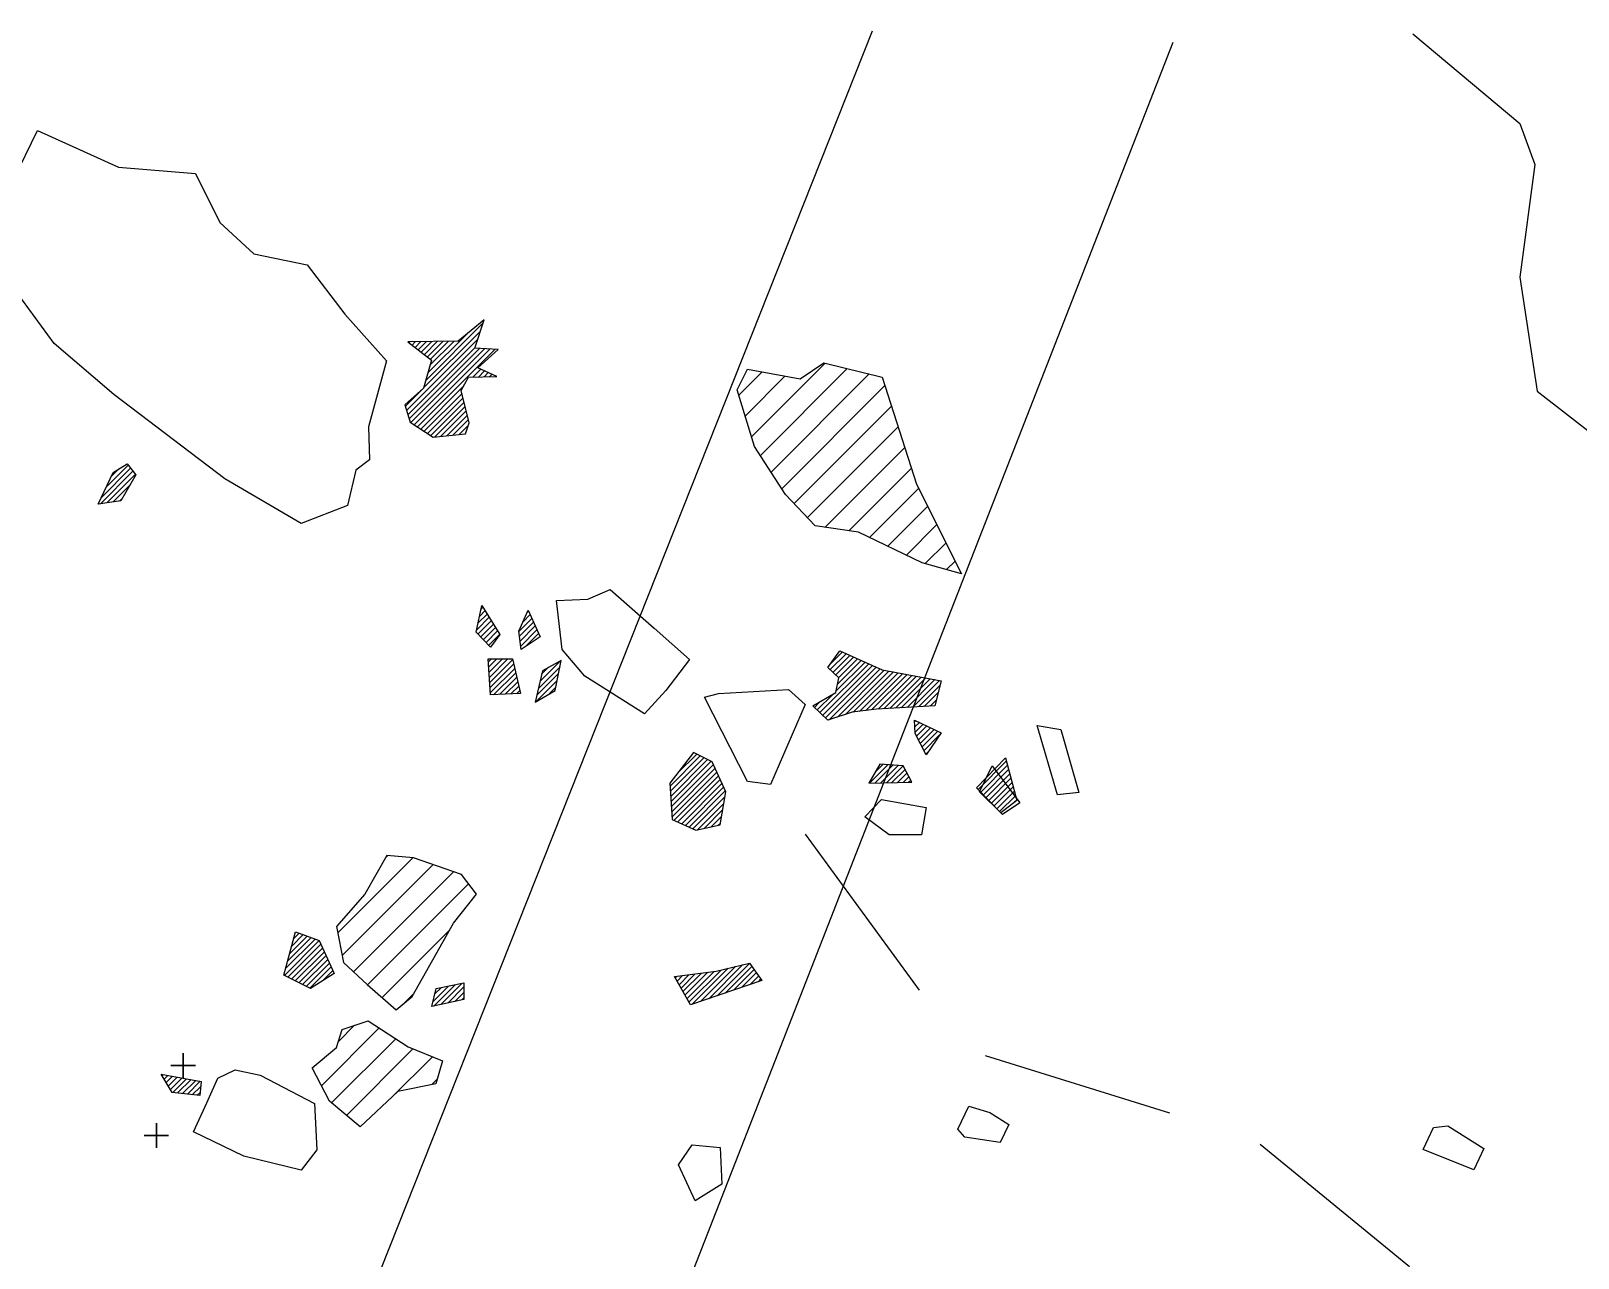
# Model space of a CAD drawing. Header units: metres. Extents: x -854 to -490, y -1463 to -1199.
# Drawn here: x -716.7 to -616.6, y -1278.3 to -1198.9 of the extents above; entities that cross this region are included whole.
import ezdxf

# ---------------------------------------------------------------- set-up
doc = ezdxf.new("R2010")
doc.units = ezdxf.units.M
doc.header["$LTSCALE"] = 25
doc.header["$MEASUREMENT"] = 0
doc.linetypes.add('GESTRICHELT', pattern=[0.75, 0.5, -0.25])
doc.layers.get('0').update_dxf_attribs({"linetype": 'CONTINUOUS'})
for name, color, linetype in [('BEFUND', 1, 'CONTINUOUS'), ('BEFUND_UNSICHER', 1, 'GESTRICHELT'), ('FEUER', 1, 'CONTINUOUS'), ('KNOCHEN', 2, 'CONTINUOUS'), ('KNOCHENSCHRAFF', 2, 'CONTINUOUS'), ('STEINE', 4, 'CONTINUOUS'), ('TPROFIL', 3, 'CONTINUOUS')]:
    doc.layers.add(name, color=color, linetype=linetype)

# ---------------------------------------------------------------- blocks, each defined once
blk = doc.blocks.new('*X2')
at = {"color": 0}
for p, q in [((-691.17, -1221.5), (-687.47, -1217.8)), ((-692.41, -1223.45), (-687.82, -1218.86)), ((-692.26, -1219.06), (-692.21, -1219)), ((-692.06, -1219.21), (-691.85, -1219)), ((-691.86, -1219.36), (-691.49, -1218.99)), ((-691.66, -1219.52), (-691.13, -1218.99)), ((-691.46, -1219.67), (-690.77, -1218.98)), ((-691.31, -1221.99), (-687.64, -1218.33)), ((-691.26, -1219.82), (-690.41, -1218.97)), ((-691.06, -1219.98), (-690.05, -1218.97)), ((-691.04, -1221.01), (-688.54, -1218.52)), ((-690.9, -1220.52), (-689.33, -1218.96)), ((-690.86, -1220.13), (-689.69, -1218.96)), ((-692.33, -1223.72), (-687.99, -1219.39)), ((-692.24, -1223.99), (-687.69, -1219.43)), ((-692.13, -1224.23), (-687.36, -1219.45)), ((-691.92, -1224.37), (-687.02, -1219.48)), ((-691.7, -1224.51), (-686.69, -1219.5)), ((-688.13, -1221.29), (-687.61, -1220.77)), ((-687.76, -1221.28), (-687.37, -1220.88)), ((-687.4, -1221.27), (-687.13, -1220.99)), ((-687.04, -1221.26), (-686.88, -1221.1)), ((-692.5, -1223.18), (-691.42, -1222.1)), ((-691.49, -1224.65), (-688.72, -1221.88)), ((-686.67, -1221.25), (-686.64, -1221.21)), ((-691.28, -1224.79), (-688.82, -1222.34)), ((-691.06, -1224.93), (-688.76, -1222.62)), ((-690.85, -1225.07), (-688.69, -1222.91)), ((-690.58, -1225.15), (-688.62, -1223.19)), ((-690.19, -1225.12), (-688.55, -1223.47)), ((-689.8, -1225.08), (-688.48, -1223.76)), ((-689.41, -1225.04), (-688.41, -1224.04)), ((-689.01, -1225), (-688.41, -1224.4)), ((-688.62, -1224.96), (-688.61, -1224.95)), ((-711.87, -1228.42), (-710.44, -1226.98)), ((-712.23, -1229.48), (-710.13, -1227.38)), ((-712.19, -1229.09), (-710.29, -1227.18)), ((-711.82, -1229.42), (-709.98, -1227.58)), ((-711.56, -1227.74), (-711.04, -1227.23)), ((-711.41, -1229.36), (-710.33, -1228.29)), ((-711, -1229.31), (-710.81, -1229.12)), ((-687.86, -1237.64), (-687.06, -1236.83)), ((-687.78, -1237.91), (-686.92, -1237.05)), ((-687.77, -1237.2), (-687.19, -1236.62)), ((-687.68, -1236.75), (-687.33, -1236.4)), ((-687.59, -1236.31), (-687.47, -1236.18)), ((-685.15, -1237.75), (-684.3, -1236.9)), ((-685.1, -1238.06), (-684.19, -1237.15)), ((-684.87, -1237.12), (-684.41, -1236.66)), ((-684.59, -1236.49), (-684.52, -1236.41)), ((-687.61, -1238.09), (-686.79, -1237.27)), ((-687.44, -1238.27), (-686.65, -1237.49)), ((-687.27, -1238.46), (-686.52, -1237.71)), ((-687.09, -1238.64), (-686.38, -1237.92)), ((-685.06, -1238.37), (-684.08, -1237.39)), ((-685.02, -1238.69), (-683.97, -1237.64)), ((-684.69, -1238.71), (-683.87, -1237.88)), ((-664.98, -1239.86), (-664.2, -1239.08)), ((-687.12, -1239.72), (-686.92, -1239.52)), ((-687.1, -1240.05), (-686.56, -1239.52)), ((-687.07, -1240.39), (-686.21, -1239.52)), ((-687.05, -1240.72), (-685.86, -1239.52)), ((-687.03, -1241.05), (-685.54, -1239.56)), ((-687.01, -1241.38), (-685.48, -1239.85)), ((-686.99, -1241.71), (-685.41, -1240.14)), ((-683.87, -1241.43), (-682.48, -1240.04)), ((-683.77, -1240.97), (-682.45, -1239.65)), ((-683.67, -1240.52), (-683.23, -1240.07)), ((-665.65, -1243), (-662.49, -1239.84)), ((-665.47, -1243.17), (-662.24, -1239.95)), ((-665.28, -1243.34), (-662, -1240.06)), ((-665.05, -1243.46), (-661.76, -1240.17)), ((-664.98, -1240.22), (-663.96, -1239.19)), ((-664.8, -1240.39), (-663.71, -1239.3)), ((-664.62, -1240.56), (-663.47, -1239.41)), ((-664.6, -1241.6), (-662.73, -1239.73)), ((-664.51, -1241.16), (-662.98, -1239.62)), ((-664.43, -1240.73), (-663.22, -1239.52)), ((-686.78, -1241.85), (-685.35, -1240.43)), ((-686.4, -1241.83), (-685.28, -1240.71)), ((-686.03, -1241.81), (-685.22, -1241)), ((-684.04, -1242.3), (-682.67, -1240.93)), ((-683.98, -1241.88), (-682.58, -1240.48)), ((-664.52, -1243.29), (-661.49, -1240.25)), ((-664, -1243.12), (-661.19, -1240.31)), ((-663.5, -1242.97), (-660.89, -1240.36)), ((-663.09, -1242.92), (-660.59, -1240.42)), ((-662.68, -1242.86), (-660.29, -1240.48)), ((-662.28, -1242.81), (-660, -1240.53)), ((-661.88, -1242.77), (-659.7, -1240.59)), ((-661.51, -1242.75), (-659.4, -1240.64)), ((-661.13, -1242.73), (-659.1, -1240.7)), ((-660.76, -1242.71), (-658.8, -1240.75)), ((-660.38, -1242.69), (-658.51, -1240.81)), ((-660.01, -1242.67), (-658.21, -1240.86)), ((-659.64, -1242.65), (-657.91, -1240.92)), ((-685.66, -1241.79), (-685.15, -1241.29)), ((-685.28, -1241.77), (-685.09, -1241.58)), ((-683.15, -1241.77), (-682.77, -1241.38)), ((-665.83, -1242.83), (-664.82, -1241.82)), ((-659.26, -1242.63), (-657.88, -1241.24)), ((-658.89, -1242.61), (-658, -1241.71)), ((-658.52, -1242.59), (-658.11, -1242.18)), ((-666.01, -1242.66), (-665.68, -1242.32)), ((-659.53, -1243.6), (-659.45, -1243.52)), ((-659.51, -1243.93), (-659.21, -1243.64)), ((-659.49, -1244.26), (-658.97, -1243.75)), ((-659.39, -1244.52), (-658.73, -1243.86)), ((-659.27, -1244.76), (-658.49, -1243.98)), ((-659.15, -1244.99), (-658.25, -1244.09)), ((-659.03, -1245.22), (-658.01, -1244.2)), ((-658.91, -1245.45), (-657.9, -1244.45)), ((-675.35, -1247.76), (-673.4, -1245.8)), ((-675.33, -1248.09), (-673.16, -1245.92)), ((-675.31, -1248.42), (-672.92, -1246.03)), ((-675.29, -1248.75), (-672.69, -1246.15)), ((-674.88, -1246.93), (-673.63, -1245.68)), ((-658.79, -1245.69), (-658.65, -1245.55)), ((-655.41, -1247.97), (-653.57, -1246.13)), ((-675.27, -1249.08), (-672.54, -1246.36)), ((-675.25, -1249.42), (-672.43, -1246.6)), ((-675.22, -1249.75), (-672.32, -1246.85)), ((-675.09, -1249.96), (-672.21, -1247.09)), ((-662.43, -1247.56), (-661.24, -1246.37)), ((-662.07, -1246.85), (-661.57, -1246.35)), ((-662.07, -1247.55), (-660.91, -1246.39)), ((-661.71, -1247.55), (-660.58, -1246.42)), ((-661.35, -1247.54), (-660.25, -1246.44)), ((-660.99, -1247.53), (-660.12, -1246.67)), ((-660.63, -1247.53), (-660, -1246.9)), ((-660.27, -1247.52), (-659.88, -1247.13)), ((-655.24, -1248.15), (-653.5, -1246.41)), ((-655.06, -1248.32), (-653.43, -1246.69)), ((-654.89, -1248.5), (-653.36, -1246.97)), ((-674.85, -1250.08), (-672.1, -1247.34)), ((-674.6, -1250.19), (-672, -1247.58)), ((-674.36, -1250.3), (-671.89, -1247.82)), ((-674.12, -1250.41), (-671.78, -1248.07)), ((-659.91, -1247.51), (-659.76, -1247.37)), ((-654.71, -1248.68), (-653.28, -1247.25)), ((-654.54, -1248.86), (-653.21, -1247.53)), ((-654.37, -1249.04), (-653.14, -1247.81)), ((-654.19, -1249.22), (-653.06, -1248.09)), ((-673.88, -1250.53), (-671.81, -1248.45)), ((-673.6, -1250.6), (-671.88, -1248.88)), ((-654.02, -1249.4), (-652.99, -1248.38)), ((-653.05, -1248.78), (-652.92, -1248.66)), ((-673.14, -1250.5), (-671.95, -1249.3)), ((-672.69, -1250.39), (-672.02, -1249.72)), ((-672.23, -1250.29), (-672.09, -1250.15)), ((-700.33, -1260.01), (-698.08, -1257.75)), ((-700.25, -1259.57), (-698.34, -1257.66)), ((-700.12, -1259.08), (-698.59, -1257.56)), ((-700.1, -1260.13), (-697.96, -1257.99)), ((-699.98, -1258.6), (-698.85, -1257.47)), ((-699.85, -1258.11), (-699.11, -1257.37)), ((-699.72, -1257.63), (-699.37, -1257.28)), ((-699.86, -1260.25), (-697.85, -1258.24)), ((-699.63, -1260.36), (-697.74, -1258.48)), ((-699.39, -1260.48), (-697.63, -1258.72)), ((-699.16, -1260.6), (-697.52, -1258.97)), ((-698.92, -1260.72), (-697.41, -1259.21)), ((-698.68, -1260.83), (-697.3, -1259.45)), ((-697.88, -1260.38), (-697.19, -1259.7)), ((-675.02, -1260.15), (-674.94, -1260.07)), ((-674.9, -1260.38), (-674.54, -1260.02)), ((-674.77, -1260.61), (-674.13, -1259.97)), ((-674.64, -1260.83), (-673.72, -1259.91)), ((-674.52, -1261.06), (-673.31, -1259.86)), ((-674.39, -1261.29), (-672.91, -1259.8)), ((-674.26, -1261.52), (-672.5, -1259.75)), ((-674.14, -1261.74), (-672.05, -1259.66)), ((-673.92, -1261.88), (-671.59, -1259.55)), ((-673.39, -1261.7), (-671.12, -1259.44)), ((-672.85, -1261.52), (-670.66, -1259.33)), ((-672.31, -1261.33), (-670.21, -1259.23)), ((-671.78, -1261.15), (-670.06, -1259.44)), ((-671.24, -1260.97), (-669.92, -1259.64)), ((-670.7, -1260.78), (-669.77, -1259.85)), ((-670.17, -1260.6), (-669.62, -1260.05)), ((-690.7, -1261.69), (-689.71, -1260.7)), ((-690.66, -1262), (-689.27, -1260.61)), ((-690.58, -1261.21), (-690.16, -1260.79)), ((-690.2, -1261.9), (-688.83, -1260.53)), ((-689.75, -1261.8), (-688.7, -1260.75)), ((-689.3, -1261.7), (-688.7, -1261.11)), ((-669.63, -1260.42), (-669.47, -1260.26)), ((-688.84, -1261.6), (-688.7, -1261.46)), ((-708.25, -1266.51), (-708.17, -1266.44)), ((-708.11, -1266.73), (-707.87, -1266.49)), ((-707.98, -1266.95), (-707.57, -1266.54)), ((-707.85, -1267.17), (-707.27, -1266.59)), ((-707.71, -1267.39), (-706.97, -1266.65)), ((-707.56, -1267.59), (-706.67, -1266.7)), ((-707.24, -1267.62), (-706.37, -1266.75)), ((-706.92, -1267.66), (-706.07, -1266.81)), ((-706.61, -1267.7), (-705.77, -1266.86)), ((-706.29, -1267.73), (-705.74, -1267.19)), ((-705.97, -1267.77), (-705.79, -1267.58))]:
    blk.add_line(p, q, dxfattribs=at)
blk = doc.blocks.new('LB')
at = {"layer": 'FEUER', "const_width": 0.1}
for points in [[(0, 0), (0, -1.6)], [(-0.8, -0.8), (0.8, -0.8)]]:
    blk.add_lwpolyline(points, dxfattribs=at)
blk = doc.blocks.new('*X44')
at = {"color": 0}
for p, q in [((-670.89, -1222.44), (-669.4, -1220.95)), ((-670.07, -1225.14), (-665.31, -1220.39)), ((-669.5, -1226.35), (-663.89, -1220.74)), ((-668.81, -1227.43), (-662.47, -1221.08)), ((-670.48, -1223.79), (-667.9, -1221.21)), ((-668.12, -1228.51), (-661.45, -1221.83)), ((-667.32, -1229.47), (-661.02, -1223.17)), ((-666.46, -1230.38), (-660.59, -1224.5)), ((-665.32, -1231), (-660.15, -1225.84)), ((-663.77, -1231.23), (-659.72, -1227.17)), ((-662.44, -1231.66), (-659.25, -1228.47)), ((-661.25, -1232.23), (-658.66, -1229.65)), ((-660.05, -1232.81), (-658.07, -1230.83)), ((-658.83, -1233.36), (-657.48, -1232.01)), ((-657.45, -1233.74), (-656.9, -1233.19)), ((-696.87, -1257.25), (-692.02, -1252.4)), ((-696.58, -1258.73), (-690.69, -1252.84)), ((-693.77, -1252.39), (-693.64, -1252.26)), ((-695.86, -1259.77), (-689.38, -1253.3)), ((-694.94, -1260.63), (-688.4, -1254.08)), ((-693.99, -1261.45), (-689.62, -1257.07)), ((-692.62, -1261.84), (-691.95, -1261.18)), ((-697.93, -1267.15), (-694.19, -1263.41)), ((-697.27, -1268.26), (-693.12, -1264.11)), ((-696.83, -1264.28), (-695.78, -1263.24)), ((-696.31, -1269.07), (-692, -1264.76)), ((-693.4, -1267.92), (-690.74, -1265.27)), ((-690.78, -1267.07), (-690.45, -1266.74))]:
    blk.add_line(p, q, dxfattribs=at)

msp = doc.modelspace()

# ---------------------------------------------------------------- linework, layer by layer
at = {"layer": 'BEFUND'}
msp.add_lwpolyline([(-627.27, -1199.08), (-620.34, -1204.88), (-619.37, -1207.53), (-620.34, -1214.81), (-619.21, -1222.19), (-613.31, -1226.77), (-601.9, -1228.29), (-589.07, -1230.02), (-580.11, -1239.54), (-576.18, -1240.97), (-571.5, -1244.17), (-569.31, -1250.48), (-569.97, -1258.63), (-570.02, -1263.82), (-566.2, -1269.73), (-556.88, -1273.19), (-543.59, -1274.25), (-533.66, -1274.1), (-522.66, -1271.09), (-511.92, -1271.34), (-500.87, -1272.51)], dxfattribs=at)
at = {"layer": 'BEFUND_UNSICHER', "flags": 128}
msp.add_lwpolyline([(-666.61, -1250.87), (-656.47, -1264.72), (-637.53, -1270.62), (-616.29, -1288.02), (-597.75, -1300.6), (-562.41, -1314.18), (-514.8, -1332.6)], dxfattribs=at)
at = {"layer": 'KNOCHEN'}
for points in [[(-692.53, -1223.08), (-692.18, -1224.2), (-690.7, -1225.17), (-688.61, -1224.96), (-688.36, -1224.25), (-688.87, -1222.16), (-688.41, -1221.29), (-686.58, -1221.24), (-687.8, -1220.68), (-686.48, -1219.51), (-688, -1219.41), (-687.39, -1217.58), (-689.07, -1218.95), (-692.33, -1219), (-690.8, -1220.18), (-691.31, -1222.01), (-692.53, -1223.08)], [(-712.39, -1229.5), (-711.42, -1227.46), (-710.51, -1226.9), (-709.95, -1227.62), (-710.91, -1229.3), (-712.39, -1229.5)], [(-687.54, -1236.06), (-686.37, -1237.94), (-686.98, -1238.76), (-687.9, -1237.79), (-687.54, -1236.06)], [(-684.54, -1236.36), (-683.77, -1238.1), (-684.99, -1238.91), (-685.15, -1237.74), (-684.54, -1236.36)], [(-664.37, -1239.01), (-661.62, -1240.23), (-657.8, -1240.94), (-658.21, -1242.57), (-661.98, -1242.77), (-663.56, -1242.98), (-665.13, -1243.49), (-666.1, -1242.57), (-664.63, -1241.71), (-664.42, -1240.74), (-665.14, -1240.08), (-664.37, -1239.01)], [(-687.13, -1239.52), (-685.55, -1239.52), (-685.04, -1241.76), (-686.98, -1241.86), (-687.13, -1239.52)], [(-684.08, -1242.32), (-682.8, -1241.56), (-682.4, -1239.62), (-683.62, -1240.29), (-684.08, -1242.32)], [(-659.53, -1243.49), (-657.8, -1244.3), (-658.77, -1245.73), (-659.48, -1244.35), (-659.53, -1243.49)], [(-675.21, -1249.91), (-673.69, -1250.62), (-672.11, -1250.26), (-671.75, -1248.12), (-672.62, -1246.19), (-673.84, -1245.58), (-675.37, -1247.56), (-675.21, -1249.91)], [(-653.63, -1245.93), (-652.91, -1248.68), (-653.93, -1249.49), (-655.51, -1247.86), (-653.63, -1245.93)], [(-662.49, -1247.56), (-659.69, -1247.51), (-660.25, -1246.44), (-661.77, -1246.34), (-662.49, -1247.56)], [(-700.36, -1260), (-699.6, -1257.19), (-698.07, -1257.75), (-697.1, -1259.89), (-698.63, -1260.86), (-700.36, -1260)], [(-675.06, -1260.09), (-672.36, -1259.73), (-670.22, -1259.22), (-669.41, -1260.34), (-674.04, -1261.92), (-675.06, -1260.09)], [(-690.79, -1262.03), (-690.49, -1260.86), (-688.7, -1260.5), (-688.7, -1261.57), (-690.79, -1262.03)], [(-708.3, -1266.41), (-705.71, -1266.87), (-705.81, -1267.79), (-707.59, -1267.58), (-708.3, -1266.41), (-708.3, -1266.41)]]:
    msp.add_lwpolyline(points, dxfattribs=at)
at = {"layer": 'STEINE'}
for points in [[(-717.89, -1208.57), (-716.32, -1205.32), (-711.07, -1207.71), (-706.08, -1208.11), (-704.5, -1211.27), (-702.31, -1213.31), (-698.85, -1214.02), (-696.41, -1217.22), (-693.71, -1220.23), (-694.88, -1224.5), (-694.82, -1226.64), (-695.69, -1227.31), (-696.25, -1229.6), (-699.25, -1230.77), (-704.19, -1227.87), (-711.37, -1222.42), (-715.24, -1219.11), (-718.1, -1215.19), (-718.35, -1213.26), (-717.89, -1208.57)], [(-671, -1222.1), (-670.33, -1220.78), (-666.92, -1221.39), (-665.4, -1220.37), (-661.63, -1221.29), (-659.39, -1228.21), (-656.48, -1234.01), (-659.03, -1233.3), (-663.15, -1231.32), (-665.95, -1230.91), (-667.89, -1228.88), (-669.88, -1225.77), (-671, -1222.1)], [(-682.7, -1235.75), (-680.67, -1235.65), (-679.24, -1235.04), (-676.39, -1237.53), (-674.1, -1239.57), (-675.62, -1241.56), (-677, -1243.08), (-680.87, -1240.64), (-682.35, -1238.91), (-682.7, -1235.75)], [(-672.21, -1241.76), (-667.68, -1241.5), (-666.61, -1242.47), (-668.85, -1247.66), (-670.33, -1247.46), (-673.13, -1242.01), (-672.21, -1241.76)], [(-651.59, -1243.84), (-650.06, -1244.09), (-648.89, -1248.17), (-650.27, -1248.32), (-651.59, -1243.84)], [(-655.31, -1248.12), (-654.49, -1246.44), (-652.71, -1248.83), (-653.83, -1249.59), (-655.31, -1248.12)], [(-662.74, -1249.75), (-661.67, -1248.63), (-658.77, -1249.14), (-659.07, -1250.92), (-661.16, -1250.92), (-662.74, -1249.75)], [(-693.08, -1262.23), (-692.06, -1261.37), (-689.37, -1256.63), (-687.89, -1254.75), (-688.86, -1253.47), (-691.96, -1252.41), (-693.7, -1252.25), (-695.12, -1254.75), (-696.95, -1256.84), (-696.49, -1259.18), (-694.97, -1260.6), (-693.08, -1262.23)], [(-697.41, -1268.14), (-698.53, -1266), (-696.95, -1264.68), (-696.59, -1263.51), (-694.91, -1262.95), (-692.32, -1264.63), (-690.08, -1265.54), (-690.53, -1267.02), (-692.98, -1267.53), (-695.42, -1269.82), (-697.41, -1268.14)], [(-706.22, -1270.13), (-705.35, -1268.25), (-704.64, -1266.67), (-703.52, -1266.11), (-701.89, -1266.46), (-698.38, -1268.29), (-698.22, -1271.3), (-699.24, -1272.62), (-702.96, -1271.71), (-706.22, -1270.13)], [(-656.01, -1268.48), (-654.64, -1268.89), (-653.42, -1269.65), (-653.98, -1270.83), (-656.27, -1270.47), (-656.73, -1269.96), (-656.01, -1268.48)], [(-625.92, -1269.85), (-625, -1269.75), (-622.66, -1271.22), (-623.32, -1272.6), (-626.58, -1271.28), (-625.92, -1269.85)], [(-674.8, -1272.26), (-673.93, -1270.98), (-672.1, -1271.14), (-672, -1273.53), (-673.73, -1274.6), (-674.8, -1272.26)]]:
    msp.add_lwpolyline(points, dxfattribs=at)
at = {"layer": 'TPROFIL'}
for points in [[(-733.22, -1377.52), (-662.25, -1198.88)], [(-642.8, -1199.64), (-714.33, -1382.61)]]:
    msp.add_lwpolyline(points, dxfattribs=at)

# ---------------------------------------------------------------- block references
at = {"layer": 'FEUER'}
for name, p in [('*X44', (0, 0)), ('LB', (-706.88, -1265.04)), ('LB', (-708.61, -1269.57))]:
    msp.add_blockref(name, p, dxfattribs=at)
at = {"layer": 'KNOCHENSCHRAFF'}
msp.add_blockref('*X2', (0, 0), dxfattribs=at)

doc.saveas('drawing.dxf')
